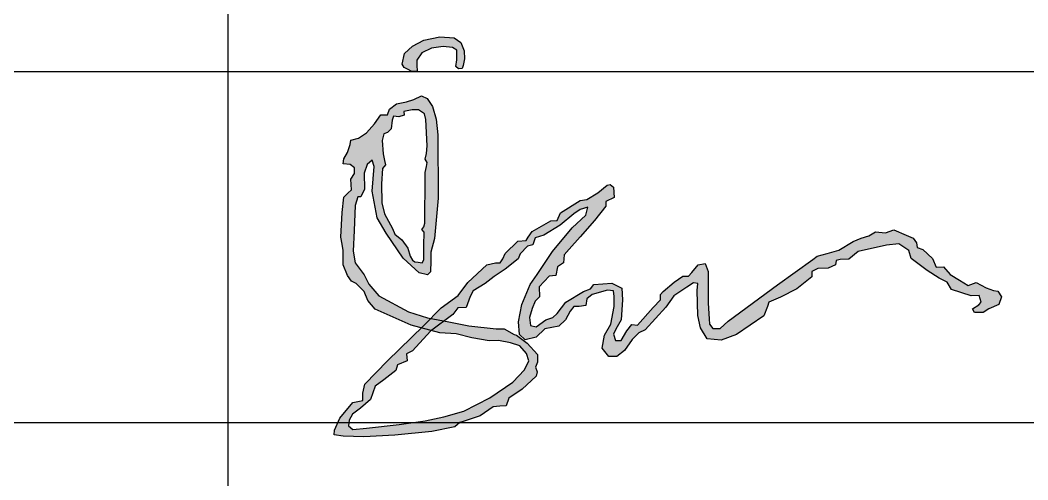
# Model space of a CAD drawing. Extents: x -809667 to 586099, y 3084146 to 3634412.
# Drawn here: x 381487.54 to 381499, y 3087131.68 to 3087136.9 of the extents above; entities that cross this region are included whole.
import ezdxf

# ---------------------------------------------------------------- set-up
doc = ezdxf.new("R2010")
doc.units = 0
doc.header["$LTSCALE"] = 0.5
doc.layers.get('0').update_dxf_attribs({"linetype": 'CONTINUOUS'})
doc.layers.add('PUB_TITLE', color=4, linetype='CONTINUOUS')

# ---------------------------------------------------------------- blocks, each defined once
blk = doc.blocks.new('马欣凡')
h = blk.add_hatch(color=256)
h.paths.add_polyline_path([(1.61513, 0.00322), (1.61673, 0.00401), (1.6187, 0.00427), (1.62027, 0.0041), (1.62098, 0.00365), (1.62098, 0.00309), (1.62095, 0.00208), (1.62079, 0.00093), (1.62125, 0.00057), (1.62184, 0.00064), (1.62203, 0.0011), (1.62225, 0.00221), (1.62218, 0.00354), (1.62165, 0.00494), (1.62052, 0.00574), (1.61813, 0.00587), (1.61547, 0.00534), (1.6136, 0.00434), (1.61227, 0.00314), (1.61188, 0.00135), (1.61219, 0.0008), (1.61274, 0.00048), (1.61346, 0.00012), (1.61438, 0.00018), (1.61428, 0.00119), (1.61431, 0.00201)])
h.paths.add_polyline_path([(1.61778, -0.01045), (1.61754, -0.00782), (1.6169, -0.00575), (1.61602, -0.0044), (1.61507, -0.00392), (1.61379, -0.00456), (1.6126, -0.00496), (1.61093, -0.00527), (1.60973, -0.00615), (1.60941, -0.00711), (1.6083, -0.00711), (1.60726, -0.00862), (1.60591, -0.01013), (1.60455, -0.01101), (1.60328, -0.01133), (1.6032, -0.01204), (1.60272, -0.0134), (1.6021, -0.01448), (1.60203, -0.0153), (1.60316, -0.01538), (1.60391, -0.01597), (1.60391, -0.01691), (1.60328, -0.01785), (1.6034, -0.01965), (1.60277, -0.0202), (1.60214, -0.02083), (1.60183, -0.02341), (1.60163, -0.02751), (1.60187, -0.02868), (1.60199, -0.02974), (1.60203, -0.03213), (1.60273, -0.03389), (1.6034, -0.03483), (1.60418, -0.03527), (1.60551, -0.03656), (1.6061, -0.03809), (1.60736, -0.03954), (1.61337, -0.04217), (1.61508, -0.04264), (1.6154, -0.04233), (1.61664, -0.04106), (1.6161, -0.04095), (1.61292, -0.04), (1.60798, -0.03729), (1.6063, -0.03538), (1.60551, -0.03379), (1.60399, -0.03179), (1.60367, -0.02988), (1.60383, -0.02638), (1.60399, -0.02224), (1.60447, -0.0208), (1.60495, -0.0208), (1.60559, -0.01953), (1.60551, -0.01682), (1.60599, -0.01539), (1.60686, -0.01467), (1.60718, -0.01571), (1.60686, -0.01985), (1.60766, -0.02431), (1.60917, -0.02686), (1.61204, -0.031), (1.61467, -0.03347), (1.6161, -0.03379), (1.61658, -0.03331), (1.61666, -0.03148), (1.61666, -0.03004), (1.61722, -0.02773), (1.61786, -0.02104)])
h.paths.add_polyline_path([(1.60853, -0.01137), (1.60877, -0.01029), (1.60941, -0.01008), (1.61001, -0.00944), (1.61018, -0.00803), (1.61042, -0.00735), (1.6113, -0.00743), (1.61219, -0.00715), (1.61215, -0.00658), (1.61352, -0.00626), (1.6146, -0.0063), (1.61557, -0.00695), (1.61581, -0.00791), (1.61601, -0.0123), (1.61593, -0.01355), (1.61569, -0.01451), (1.61601, -0.01507), (1.61593, -0.01572), (1.61569, -0.01672), (1.61569, -0.01894), (1.61565, -0.02361), (1.61565, -0.02517), (1.61545, -0.02578), (1.61513, -0.02622), (1.61553, -0.0267), (1.61549, -0.02892), (1.61549, -0.03129), (1.61517, -0.03181), (1.61452, -0.03169), (1.61396, -0.03161), (1.61356, -0.03137), (1.6132, -0.03069), (1.61279, -0.02936), (1.61179, -0.02795), (1.61062, -0.02703), (1.61022, -0.02606), (1.60893, -0.02365), (1.60844, -0.02179), (1.6084, -0.01862), (1.60857, -0.01604), (1.60905, -0.01548), (1.60893, -0.01475), (1.60869, -0.01363)], flags=16)
h.paths.add_polyline_path([(1.62115, -0.03932), (1.62251, -0.03924), (1.62322, -0.0374), (1.6237, -0.03645), (1.62569, -0.03525), (1.62721, -0.03406), (1.62904, -0.03286), (1.63119, -0.03111), (1.63151, -0.03032), (1.63278, -0.02904), (1.63366, -0.0288), (1.63406, -0.02761), (1.63549, -0.02721), (1.6382, -0.02554), (1.64051, -0.02363), (1.64155, -0.02291), (1.64282, -0.02251), (1.64251, -0.02386), (1.64019, -0.02594), (1.63693, -0.02992), (1.63438, -0.03374), (1.63318, -0.03541), (1.63183, -0.03876), (1.63127, -0.04163), (1.63143, -0.04378), (1.63239, -0.04465), (1.63422, -0.04417), (1.63565, -0.04282), (1.63796, -0.04234), (1.63908, -0.04131), (1.63988, -0.03987), (1.64051, -0.03908), (1.64139, -0.03908), (1.64251, -0.03892), (1.64266, -0.0378), (1.64354, -0.03709), (1.64609, -0.03637), (1.64713, -0.03645), (1.64721, -0.0374), (1.64721, -0.03908), (1.64665, -0.04202), (1.64561, -0.04386), (1.64521, -0.04601), (1.64633, -0.04744), (1.64768, -0.04744), (1.64896, -0.0464), (1.65023, -0.04457), (1.65135, -0.04346), (1.65239, -0.04298), (1.65582, -0.03922), (1.65718, -0.03731), (1.65933, -0.03588), (1.66044, -0.03516), (1.66116, -0.03524), (1.66108, -0.03644), (1.66116, -0.04058), (1.66164, -0.04265), (1.66275, -0.04448), (1.66506, -0.04472), (1.66761, -0.04376), (1.67216, -0.04066), (1.67279, -0.03907), (1.67303, -0.03835), (1.67494, -0.03755), (1.67766, -0.03611), (1.68021, -0.03412), (1.68021, -0.03325), (1.68117, -0.03277), (1.68292, -0.03269), (1.68412, -0.03213), (1.68427, -0.03141), (1.68491, -0.03125), (1.68635, -0.03117), (1.68794, -0.0299), (1.69264, -0.02887), (1.69471, -0.02863), (1.69639, -0.02974), (1.69678, -0.0311), (1.69941, -0.03309), (1.70141, -0.03436), (1.70276, -0.035), (1.70348, -0.03627), (1.70674, -0.03731), (1.7081, -0.03723), (1.70842, -0.03834), (1.70802, -0.03882), (1.70698, -0.03946), (1.7073, -0.04009), (1.70874, -0.04009), (1.70969, -0.03946), (1.71137, -0.03874), (1.71184, -0.03747), (1.71121, -0.03651), (1.71049, -0.03643), (1.70929, -0.03595), (1.70762, -0.03508), (1.70627, -0.03556), (1.70483, -0.03468), (1.70324, -0.03372), (1.70212, -0.03245), (1.70093, -0.03253), (1.70029, -0.0311), (1.6987, -0.02958), (1.69774, -0.02926), (1.69766, -0.02847), (1.6971, -0.02767), (1.69591, -0.02719), (1.69384, -0.02632), (1.69248, -0.02679), (1.69081, -0.02664), (1.68969, -0.02727), (1.68842, -0.02767), (1.68706, -0.02823), (1.68467, -0.02966), (1.68276, -0.03022), (1.68109, -0.0307), (1.68037, -0.03125), (1.67447, -0.03548), (1.66624, -0.04154), (1.66489, -0.04273), (1.66369, -0.04273), (1.66313, -0.04202), (1.66305, -0.04114), (1.66289, -0.03851), (1.66289, -0.03326), (1.66242, -0.0319), (1.66122, -0.03214), (1.66018, -0.03342), (1.65963, -0.03405), (1.65867, -0.03405), (1.65724, -0.03501), (1.6554, -0.0366), (1.65493, -0.03708), (1.65493, -0.03796), (1.65373, -0.03923), (1.6511, -0.04218), (1.65015, -0.0421), (1.64935, -0.04313), (1.64839, -0.04473), (1.64744, -0.04473), (1.64712, -0.04369), (1.64752, -0.04289), (1.64839, -0.0413), (1.64863, -0.03796), (1.64847, -0.03604), (1.6468, -0.03517), (1.64384, -0.03541), (1.64328, -0.03612), (1.64209, -0.0366), (1.63914, -0.03835), (1.63771, -0.04026), (1.63699, -0.0409), (1.63579, -0.0413), (1.6342, -0.04249), (1.63324, -0.04226), (1.63308, -0.0409), (1.63356, -0.03939), (1.63404, -0.03819), (1.63476, -0.03748), (1.63468, -0.0358), (1.63635, -0.03405), (1.63747, -0.03389), (1.63779, -0.03246), (1.63874, -0.03182), (1.6389, -0.03047), (1.6397, -0.02951), (1.64153, -0.02744), (1.64392, -0.02473), (1.64583, -0.02234), (1.64583, -0.02155), (1.64719, -0.02091), (1.64711, -0.01916), (1.64655, -0.01876), (1.64607, -0.01884), (1.64448, -0.02011), (1.64265, -0.02123), (1.64153, -0.02139), (1.63826, -0.02346), (1.63771, -0.02473), (1.63667, -0.02481), (1.63356, -0.02657), (1.63285, -0.02752), (1.63253, -0.02808), (1.63117, -0.02816), (1.62902, -0.03023), (1.62862, -0.03111), (1.62822, -0.03182), (1.62743, -0.03182), (1.62599, -0.03214), (1.62281, -0.03509), (1.62121, -0.03724), (1.61834, -0.03931), (1.61664, -0.04106), (1.61889, -0.04148), (1.62028, -0.04043)])
h.paths.add_polyline_path([(1.61889, -0.04148), (1.61664, -0.04106), (1.6154, -0.04233), (1.61508, -0.04264), (1.61675, -0.0431)])
h.paths.add_polyline_path([(1.62297, -0.04233), (1.61962, -0.04162), (1.61889, -0.04148), (1.61675, -0.0431), (1.61811, -0.04347), (1.62085, -0.04362), (1.62348, -0.04433), (1.62634, -0.0448), (1.62794, -0.04476), (1.6299, -0.04515), (1.63147, -0.04562), (1.63257, -0.04691), (1.63296, -0.04817), (1.63225, -0.04965), (1.63033, -0.05173), (1.62648, -0.05432), (1.62213, -0.05656), (1.6188, -0.05746), (1.61571, -0.05816), (1.61136, -0.05875), (1.60591, -0.05938), (1.60364, -0.05957), (1.60289, -0.05898), (1.60301, -0.05804), (1.60356, -0.05706), (1.60488, -0.05604), (1.60655, -0.05461), (1.60735, -0.05238), (1.60878, -0.05134), (1.61077, -0.04975), (1.61109, -0.04879), (1.61268, -0.04816), (1.6126, -0.04696), (1.61356, -0.04648), (1.61659, -0.04322), (1.61675, -0.0431), (1.61508, -0.04264), (1.60942, -0.04815), (1.6056, -0.05205), (1.60528, -0.05356), (1.60528, -0.05476), (1.6036, -0.05508), (1.60145, -0.05771), (1.60058, -0.0597), (1.6005, -0.06049), (1.60201, -0.06073), (1.60544, -0.06081), (1.61062, -0.06057), (1.61683, -0.05994), (1.62066, -0.05914), (1.62145, -0.05842), (1.62201, -0.05826), (1.62488, -0.05731), (1.62703, -0.05579), (1.62814, -0.05571), (1.62918, -0.05564), (1.62966, -0.05436), (1.63189, -0.05285), (1.6342, -0.0507), (1.63436, -0.04998), (1.63412, -0.04918), (1.63444, -0.04839), (1.63444, -0.04711), (1.63269, -0.0452), (1.63093, -0.04385), (1.63053, -0.04377), (1.62886, -0.04281), (1.62751, -0.04281)])
for points in [[(1.61188, 0.00135), (1.61227, 0.00314), (1.6136, 0.00434), (1.61547, 0.00534), (1.61813, 0.00587), (1.62052, 0.00574), (1.62165, 0.00494), (1.62218, 0.00354), (1.62225, 0.00221), (1.62203, 0.0011), (1.62184, 0.00064), (1.62125, 0.00057), (1.62079, 0.00093), (1.62095, 0.00208), (1.62098, 0.00309), (1.62098, 0.00365), (1.62027, 0.0041), (1.6187, 0.00427), (1.61673, 0.00401), (1.61513, 0.00322), (1.61431, 0.00201), (1.61428, 0.00119), (1.61438, 0.00018), (1.61346, 0.00012), (1.61274, 0.00048), (1.61219, 0.0008)], [(1.60272, -0.0134), (1.6032, -0.01204), (1.60328, -0.01133), (1.60455, -0.01101), (1.60591, -0.01013), (1.60726, -0.00862), (1.6083, -0.00711), (1.60941, -0.00711), (1.60973, -0.00615), (1.61093, -0.00527), (1.6126, -0.00496), (1.61379, -0.00456), (1.61507, -0.00392), (1.61602, -0.0044), (1.6169, -0.00575), (1.61754, -0.00782), (1.61778, -0.01045), (1.61786, -0.02104), (1.61722, -0.02773), (1.61666, -0.03004), (1.61666, -0.03148), (1.61658, -0.03331), (1.6161, -0.03379), (1.61467, -0.03347), (1.61204, -0.031), (1.60917, -0.02686), (1.60766, -0.02431), (1.60686, -0.01985), (1.60718, -0.01571), (1.60686, -0.01467), (1.60599, -0.01539), (1.60551, -0.01682), (1.60559, -0.01953), (1.60495, -0.0208), (1.60447, -0.0208), (1.60399, -0.02224), (1.60383, -0.02638), (1.60367, -0.02988), (1.60399, -0.03179), (1.60551, -0.03379), (1.6063, -0.03538), (1.60798, -0.03729), (1.61292, -0.04), (1.6161, -0.04095), (1.61962, -0.04162), (1.62297, -0.04233), (1.62751, -0.04281), (1.62886, -0.04281), (1.63053, -0.04377), (1.63093, -0.04385), (1.63269, -0.0452), (1.63444, -0.04711), (1.63444, -0.04839), (1.63412, -0.04918), (1.63436, -0.04998), (1.6342, -0.0507), (1.63189, -0.05285), (1.62966, -0.05436), (1.62918, -0.05564), (1.62814, -0.05571), (1.62703, -0.05579), (1.62488, -0.05731), (1.62201, -0.05826), (1.62145, -0.05842), (1.62066, -0.05914), (1.61683, -0.05994), (1.61062, -0.06057), (1.60544, -0.06081), (1.60201, -0.06073), (1.6005, -0.06049), (1.60058, -0.0597), (1.60145, -0.05771), (1.6036, -0.05508), (1.60528, -0.05476), (1.60528, -0.05356), (1.6056, -0.05205), (1.60942, -0.04815), (1.6154, -0.04233), (1.61834, -0.03931), (1.62121, -0.03724), (1.62281, -0.03509), (1.62599, -0.03214), (1.62743, -0.03182), (1.62822, -0.03182), (1.62862, -0.03111), (1.62902, -0.03023), (1.63117, -0.02816), (1.63253, -0.02808), (1.63285, -0.02752), (1.63356, -0.02657), (1.63667, -0.02481), (1.63771, -0.02473), (1.63826, -0.02346), (1.64153, -0.02139), (1.64265, -0.02123), (1.64448, -0.02011), (1.64607, -0.01884), (1.64655, -0.01876), (1.64711, -0.01916), (1.64719, -0.02091), (1.64583, -0.02155), (1.64583, -0.02234), (1.64392, -0.02473), (1.64153, -0.02744), (1.6397, -0.02951), (1.6389, -0.03047), (1.63874, -0.03182), (1.63779, -0.03246), (1.63747, -0.03389), (1.63635, -0.03405), (1.63468, -0.0358), (1.63476, -0.03748), (1.63404, -0.03819), (1.63356, -0.03939), (1.63308, -0.0409), (1.63324, -0.04226), (1.6342, -0.04249), (1.63579, -0.0413), (1.63699, -0.0409), (1.63771, -0.04026), (1.63914, -0.03835), (1.64209, -0.0366), (1.64328, -0.03612), (1.64384, -0.03541), (1.6468, -0.03517), (1.64847, -0.03604), (1.64863, -0.03796), (1.64839, -0.0413), (1.64752, -0.04289), (1.64712, -0.04369), (1.64744, -0.04473), (1.64839, -0.04473), (1.64935, -0.04313), (1.65015, -0.0421), (1.6511, -0.04218), (1.65373, -0.03923), (1.65493, -0.03796), (1.65493, -0.03708), (1.6554, -0.0366), (1.65724, -0.03501), (1.65867, -0.03405), (1.65963, -0.03405), (1.66018, -0.03342), (1.66122, -0.03214), (1.66242, -0.0319), (1.66289, -0.03326), (1.66289, -0.03851), (1.66305, -0.04114), (1.66313, -0.04202), (1.66369, -0.04273), (1.66489, -0.04273), (1.66624, -0.04154), (1.67447, -0.03548), (1.68037, -0.03125), (1.68109, -0.0307), (1.68276, -0.03022), (1.68467, -0.02966), (1.68706, -0.02823), (1.68842, -0.02767), (1.68969, -0.02727), (1.69081, -0.02664), (1.69248, -0.02679), (1.69384, -0.02632), (1.69591, -0.02719), (1.6971, -0.02767), (1.69766, -0.02847), (1.69774, -0.02926), (1.6987, -0.02958), (1.70029, -0.0311), (1.70093, -0.03253), (1.70212, -0.03245), (1.70324, -0.03372), (1.70483, -0.03468), (1.70627, -0.03556), (1.70762, -0.03508), (1.70929, -0.03595), (1.71049, -0.03643), (1.71121, -0.03651), (1.71184, -0.03747), (1.71137, -0.03874), (1.70969, -0.03946), (1.70874, -0.04009), (1.7073, -0.04009), (1.70698, -0.03946), (1.70802, -0.03882), (1.70842, -0.03834), (1.7081, -0.03723), (1.70674, -0.03731), (1.70348, -0.03627), (1.70276, -0.035), (1.70141, -0.03436), (1.69941, -0.03309), (1.69678, -0.0311), (1.69639, -0.02974), (1.69471, -0.02863), (1.69264, -0.02887), (1.68794, -0.0299), (1.68635, -0.03117), (1.68491, -0.03125), (1.68427, -0.03141), (1.68412, -0.03213), (1.68292, -0.03269), (1.68117, -0.03277), (1.68021, -0.03325), (1.68021, -0.03412), (1.67766, -0.03611), (1.67494, -0.03755), (1.67303, -0.03835), (1.67279, -0.03907), (1.67216, -0.04066), (1.66761, -0.04376), (1.66506, -0.04472), (1.66275, -0.04448), (1.66164, -0.04265), (1.66116, -0.04058), (1.66108, -0.03644), (1.66116, -0.03524), (1.66044, -0.03516), (1.65933, -0.03588), (1.65718, -0.03731), (1.65582, -0.03922), (1.65239, -0.04298), (1.65135, -0.04346), (1.65023, -0.04457), (1.64896, -0.0464), (1.64768, -0.04744), (1.64633, -0.04744), (1.64521, -0.04601), (1.64561, -0.04386), (1.64665, -0.04202), (1.64721, -0.03908), (1.64721, -0.0374), (1.64713, -0.03645), (1.64609, -0.03637), (1.64354, -0.03709), (1.64266, -0.0378), (1.64251, -0.03892), (1.64139, -0.03908), (1.64051, -0.03908), (1.63988, -0.03987), (1.63908, -0.04131), (1.63796, -0.04234), (1.63565, -0.04282), (1.63422, -0.04417), (1.63239, -0.04465), (1.63143, -0.04378), (1.63127, -0.04163), (1.63183, -0.03876), (1.63318, -0.03541), (1.63438, -0.03374), (1.63693, -0.02992), (1.64019, -0.02594), (1.64251, -0.02386), (1.64282, -0.02251), (1.64155, -0.02291), (1.64051, -0.02363), (1.6382, -0.02554), (1.63549, -0.02721), (1.63406, -0.02761), (1.63366, -0.0288), (1.63278, -0.02904), (1.63151, -0.03032), (1.63119, -0.03111), (1.62904, -0.03286), (1.62721, -0.03406), (1.62569, -0.03525), (1.6237, -0.03645), (1.62322, -0.0374), (1.62251, -0.03924), (1.62115, -0.03932), (1.62028, -0.04043), (1.61659, -0.04322), (1.61356, -0.04648), (1.6126, -0.04696), (1.61268, -0.04816), (1.61109, -0.04879), (1.61077, -0.04975), (1.60878, -0.05134), (1.60735, -0.05238), (1.60655, -0.05461), (1.60488, -0.05604), (1.60356, -0.05706), (1.60301, -0.05804), (1.60289, -0.05898), (1.60364, -0.05957), (1.60591, -0.05938), (1.61136, -0.05875), (1.61571, -0.05816), (1.6188, -0.05746), (1.62213, -0.05656), (1.62648, -0.05432), (1.63033, -0.05173), (1.63225, -0.04965), (1.63296, -0.04817), (1.63257, -0.04691), (1.63147, -0.04562), (1.6299, -0.04515), (1.62794, -0.04476), (1.62634, -0.0448), (1.62348, -0.04433), (1.62085, -0.04362), (1.61811, -0.04347), (1.61337, -0.04217), (1.60736, -0.03954), (1.6061, -0.03809), (1.60551, -0.03656), (1.60418, -0.03527), (1.6034, -0.03483), (1.60273, -0.03389), (1.60203, -0.03213), (1.60199, -0.02974), (1.60187, -0.02868), (1.60163, -0.02751), (1.60183, -0.02341), (1.60214, -0.02083), (1.60277, -0.0202), (1.6034, -0.01965), (1.60328, -0.01785), (1.60391, -0.01691), (1.60391, -0.01597), (1.60316, -0.01538), (1.60203, -0.0153), (1.6021, -0.01448)], [(1.61062, -0.02703), (1.61179, -0.02795), (1.61279, -0.02936), (1.6132, -0.03069), (1.61356, -0.03137), (1.61396, -0.03161), (1.61452, -0.03169), (1.61517, -0.03181), (1.61549, -0.03129), (1.61549, -0.02892), (1.61553, -0.0267), (1.61513, -0.02622), (1.61545, -0.02578), (1.61565, -0.02517), (1.61565, -0.02361), (1.61569, -0.01894), (1.61569, -0.01672), (1.61593, -0.01572), (1.61601, -0.01507), (1.61569, -0.01451), (1.61593, -0.01355), (1.61601, -0.0123), (1.61581, -0.00791), (1.61557, -0.00695), (1.6146, -0.0063), (1.61352, -0.00626), (1.61215, -0.00658), (1.61219, -0.00715), (1.6113, -0.00743), (1.61042, -0.00735), (1.61018, -0.00803), (1.61001, -0.00944), (1.60941, -0.01008), (1.60877, -0.01029), (1.60853, -0.01137), (1.60869, -0.01363), (1.60893, -0.01475), (1.60905, -0.01548), (1.60857, -0.01604), (1.6084, -0.01862), (1.60844, -0.02179), (1.60893, -0.02365), (1.61022, -0.02606)]]:
    blk.add_lwpolyline(points, close=True)
blk = doc.blocks.new('TQ11')
at = {"layer": 'PUB_TITLE'}
for p, q in [((1252309.9, -1151134.7), (1260886.2, -1151134.7)), ((1252309.9, -1152278.3), (1260886.2, -1152278.3))]:
    blk.add_line(p, q, dxfattribs=at)
blk.add_lwpolyline([(1258027.5, -1156852.3), (1258027.5, -1148847.7)], dxfattribs=at)
at = {"xscale": 19537.89453030567, "yscale": 19537.89453030567, "zscale": 19537.89453030567}
blk.add_blockref('马欣凡', (1227102.3, -1151136.8), dxfattribs=at)

msp = doc.modelspace()

# ---------------------------------------------------------------- block references
at = {"xscale": 0.003488000000000001, "yscale": 0.003488000000000001, "zscale": 0.003488000000000001}
msp.add_blockref('TQ11', (377101.906, 3091151.476), dxfattribs=at)

doc.saveas('drawing.dxf')
